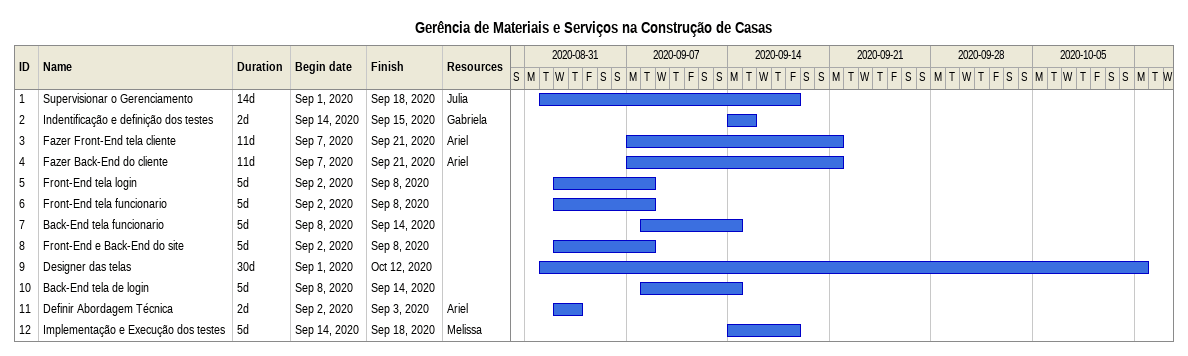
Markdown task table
Gerência de Materiais e Serviços na Construção de Casas

| ID | Task | Duration | Start | Finish | Resources |
|---|---|---|---|---|---|
| 1 | Supervisionar o Gerenciamento | 14d | 2020-09-01 | 2020-09-18 | Julia |
| 2 | Indentificação e definição dos testes | 2d | 2020-09-14 | 2020-09-15 | Gabriela |
| 3 | Fazer Front-End tela cliente | 11d | 2020-09-07 | 2020-09-21 | Ariel |
| 4 | Fazer Back-End do cliente | 11d | 2020-09-07 | 2020-09-21 | Ariel |
| 5 | Front-End tela login | 5d | 2020-09-02 | 2020-09-08 |  |
| 6 | Front-End tela funcionario | 5d | 2020-09-02 | 2020-09-08 |  |
| 7 | Back-End tela funcionario | 5d | 2020-09-08 | 2020-09-14 |  |
| 8 | Front-End e Back-End do site | 5d | 2020-09-02 | 2020-09-08 |  |
| 9 | Designer das telas | 30d | 2020-09-01 | 2020-10-12 |  |
| 10 | Back-End tela de login | 5d | 2020-09-08 | 2020-09-14 |  |
| 11 | Definir Abordagem Técnica | 2d | 2020-09-02 | 2020-09-03 | Ariel |
| 12 | Implementação e Execução dos testes | 5d | 2020-09-14 | 2020-09-18 | Melissa |
